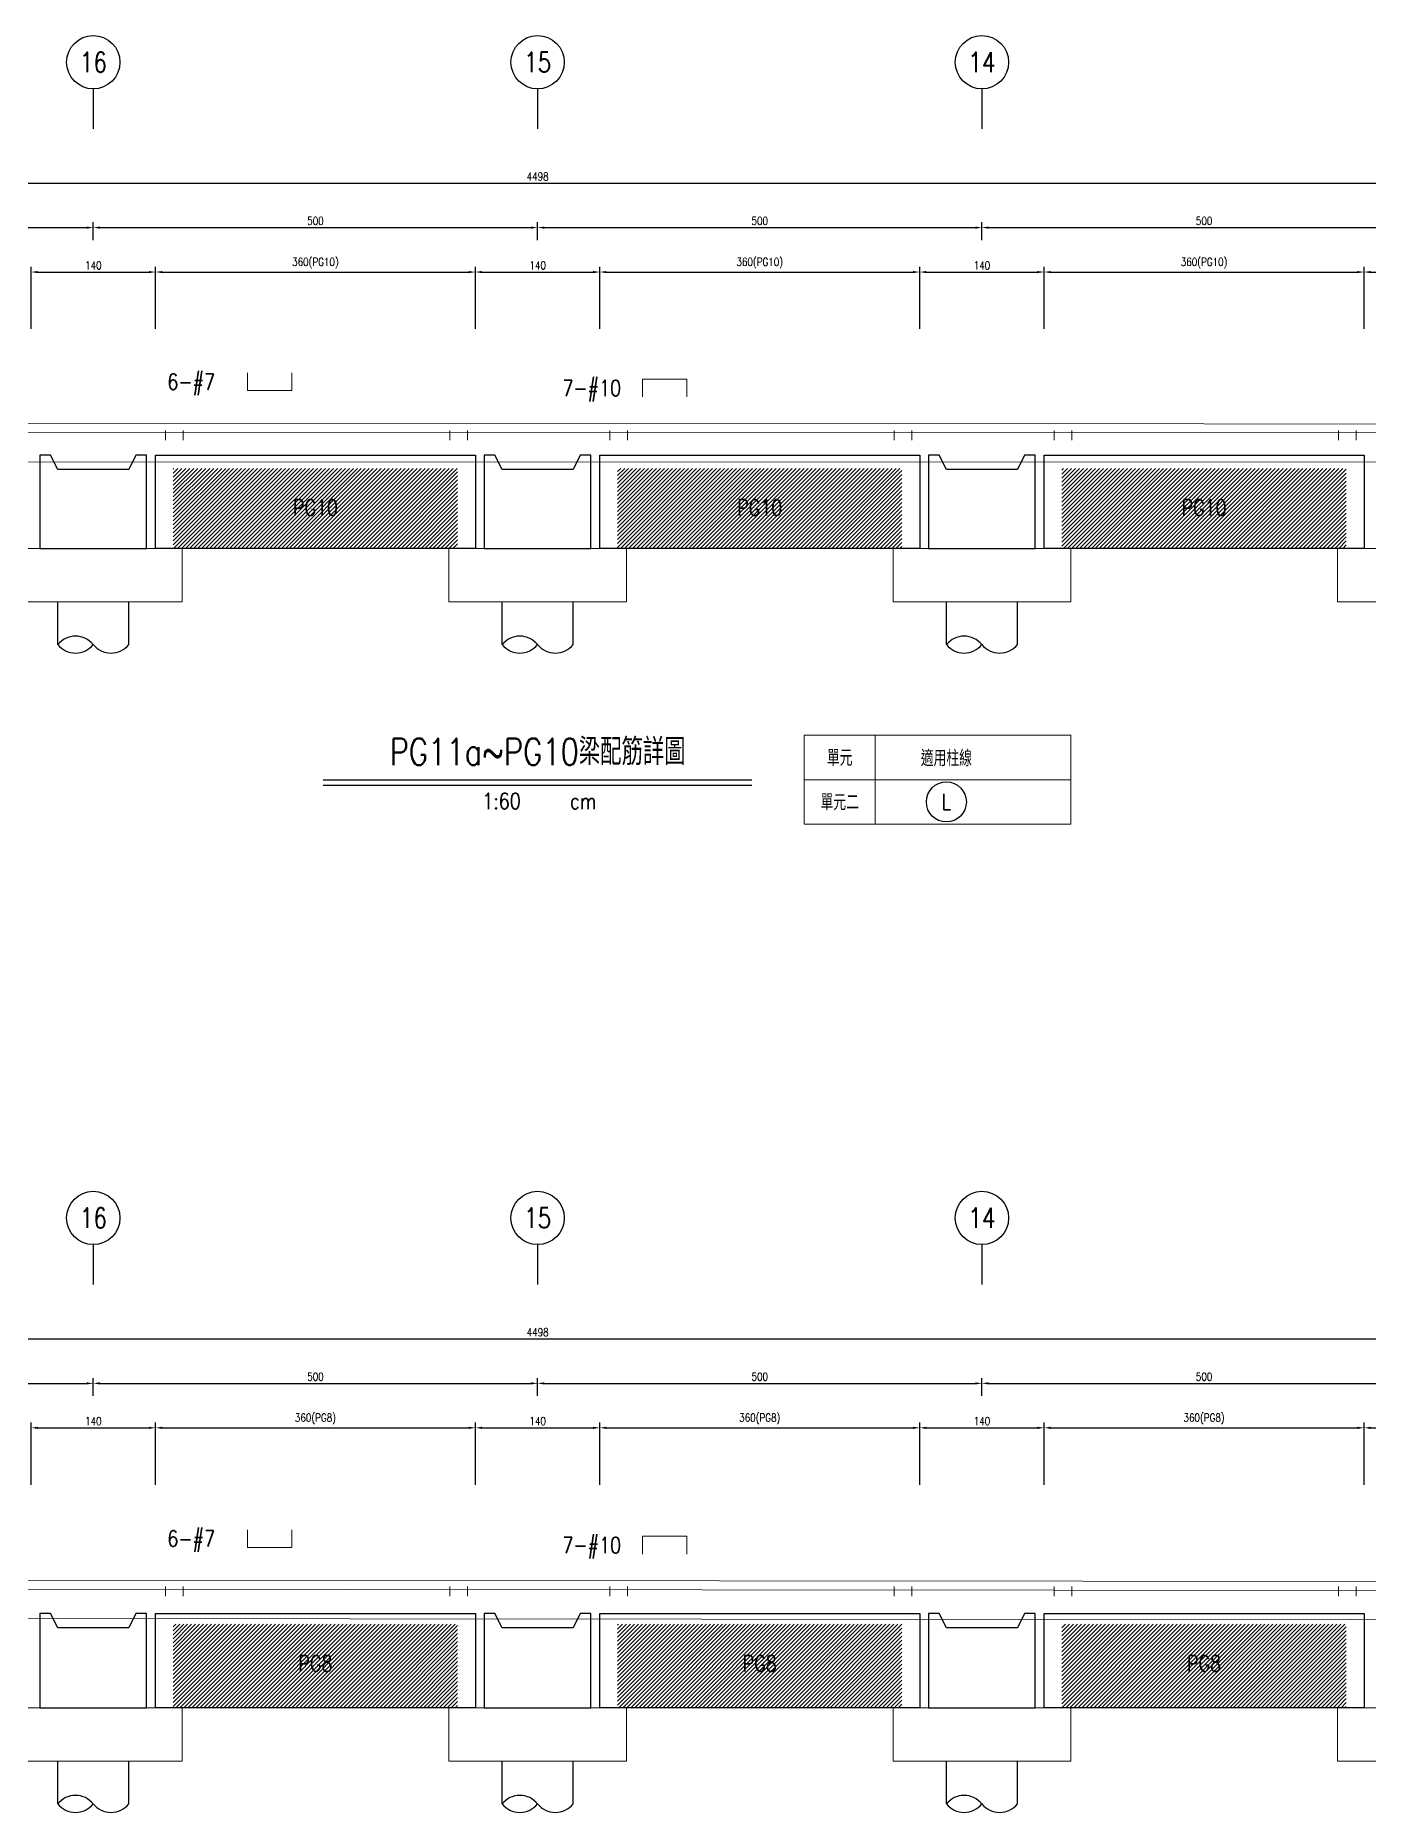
# Model space of a CAD drawing. Extents: x -4754 to 4976, y -23710 to 3841.
# Drawn here: x 1419 to 2919, y -7907 to -5909 of the extents above; entities that cross this region are included whole.
import ezdxf
from ezdxf.enums import TextEntityAlignment as Align

# ---------------------------------------------------------------- set-up
doc = ezdxf.new("R2010")
doc.units = 0
doc.header["$LTSCALE"] = 3
doc.layers.get('0').update_dxf_attribs({"linetype": 'CONTINUOUS'})
doc.layers.add('HB_0', color=7, linetype='CONTINUOUS', transparency=0.5)
for name, color, linetype in [('HB_DIM', 1, 'CONTINUOUS'), ('HB_SYMBOLS', 7, 'CONTINUOUS'), ('HB_TXT_CTEXT', 2, 'CONTINUOUS'), ('鋼筋', 3, 'CONTINUOUS')]:
    doc.layers.add(name, color=color, linetype=linetype)
doc.styles.get("Standard").update_dxf_attribs({"font": 'ROMANS.shx', "width": 0.8, "bigfont": 'chineset.shx'})
doc.dimstyles.new('30', dxfattribs={"dimscale": 3, "dimtxt": 3, "dimasz": 2.5, "dimexe": 2, "dimexo": 2, "dimgap": 1, "dimtad": 1, "dimdsep": 46, "dimtxsty": 'Standard', "dimcen": 0, "dimclrd": 256, "dimclre": 256, "dimclrt": 2, "dimadec": 0, "dimazin": 0, "dimtfac": 1, "dimtix": 1, "dimtmove": 2, "dimatfit": 3, "dimfxl": 1, "dimtolj": 1, "dimtzin": 0, "dimarcsym": 0})

# ---------------------------------------------------------------- blocks, each defined once
blk = doc.blocks.new('pile_vertical_with_pilecap')
at = {"linetype": 'Continuous'}
for p, q in [((-40, -48.1), (-40, 0)), ((-40, -48.1), (-40, 0)), ((40, -48.1), (40, 0)), ((40, -48.1), (40, 0))]:
    blk.add_line(p, q, dxfattribs=at)
for centre, start, end in [((-20, -64.1), 38.718, 141.282), ((-20, -64.1), 38.718, 141.282), ((-20, -32), 218.718, 321.282), ((-20, -32), 218.718, 321.282), ((20, -32), 218.718, 321.282), ((20, -32), 218.718, 321.282)]:
    blk.add_arc(centre, 25.6, start, end, dxfattribs=at)
blk = doc.blocks.new('line_guide')
at = {"color": 4, "linetype": 'Continuous'}
blk.add_line((0, 0), (0, -45), dxfattribs=at)
blk.add_circle((0, 30), 30, dxfattribs=at)
at = {"color": 4, "linetype": 'Continuous', "width": 0.8}
blk.add_attdef('A', text='', height=22.5, dxfattribs=at).set_placement((0, 30), align=Align.MIDDLE)
blk = doc.blocks.new('title_beam')
at = {"color": 3, "linetype": 'Continuous'}
blk.add_line((-241.2, 0), (241.2, 0), dxfattribs=at)
at = {"color": 1, "linetype": 'Continuous'}
blk.add_line((-241.2, -6), (241.2, -6), dxfattribs=at)
at = {"color": 3, "linetype": 'Continuous', "width": 0.8}
blk.add_attdef('TITLE', text='', height=30, dxfattribs=at).set_placement((0, 33), align=Align.MIDDLE)
at = {"linetype": 'Continuous', "width": 0.8}
blk.add_attdef('SCALE', text='', height=18, dxfattribs=at).set_placement((-40.6, -24), align=Align.MIDDLE)
blk.add_attdef('CM', (36.5, -33), '', height=18, dxfattribs=at)
blk = doc.blocks.new('line_tag')
at = {"layer": 'HB_SYMBOLS', "color": 4, "linetype": 'Continuous'}
blk.add_circle((0, 0), 22.5, dxfattribs=at)
at = {"color": 4, "linetype": 'Continuous', "width": 0.8}
blk.add_attdef('A', text='', height=18, dxfattribs=at).set_placement((0, 0), align=Align.MIDDLE)
blk = doc.blocks.new('*D70')
at = {"layer": 'HB_DIM', "linetype": 'Continuous', "lineweight": -2}
for p, q in [((1413.6, -6238.8), (1413.6, -6168.8)), ((1421.1, -6174.8), (1546.1, -6174.8)), ((1553.6, -6238.8), (1553.6, -6168.8))]:
    blk.add_line(p, q, dxfattribs=at)
at = {"layer": 'HB_DIM'}
for points in [[(1421.1, -6173.6), (1421.1, -6176.1), (1413.6, -6174.8)], [(1546.1, -6176.1), (1546.1, -6173.6), (1553.6, -6174.8)]]:
    blk.add_solid(points, dxfattribs=at)
at = {"layer": 'HB_DIM', "color": 2, "linetype": 'Continuous', "insert": (1483.6, -6167.3), "char_height": 9, "attachment_point": 5, "rotation": 0}
blk.add_mtext('\\A1;140', dxfattribs=at)
blk = doc.blocks.new('*D71')
at = {"layer": 'HB_DIM', "linetype": 'Continuous', "lineweight": -2}
for p, q in [((1553.6, -6238.8), (1553.6, -6168.8)), ((1561.1, -6174.8), (1906.1, -6174.8)), ((1913.6, -6238.8), (1913.6, -6168.8))]:
    blk.add_line(p, q, dxfattribs=at)
at = {"layer": 'HB_DIM'}
for points in [[(1561.1, -6173.6), (1561.1, -6176.1), (1553.6, -6174.8)], [(1906.1, -6176.1), (1906.1, -6173.6), (1913.6, -6174.8)]]:
    blk.add_solid(points, dxfattribs=at)
at = {"layer": 'HB_DIM', "color": 2, "linetype": 'Continuous', "insert": (1733.6, -6164.9), "char_height": 9, "attachment_point": 5, "rotation": 0}
blk.add_mtext('\\A1;360(PG10)', dxfattribs=at)
blk = doc.blocks.new('*D72')
at = {"layer": 'HB_DIM', "linetype": 'Continuous', "lineweight": -2}
for p, q in [((1913.6, -6238.8), (1913.6, -6168.8)), ((1921.1, -6174.8), (2046.1, -6174.8)), ((2053.6, -6238.8), (2053.6, -6168.8))]:
    blk.add_line(p, q, dxfattribs=at)
at = {"layer": 'HB_DIM'}
for points in [[(1921.1, -6173.6), (1921.1, -6176.1), (1913.6, -6174.8)], [(2046.1, -6176.1), (2046.1, -6173.6), (2053.6, -6174.8)]]:
    blk.add_solid(points, dxfattribs=at)
at = {"layer": 'HB_DIM', "color": 2, "linetype": 'Continuous', "insert": (1983.6, -6167.3), "char_height": 9, "attachment_point": 5, "rotation": 0}
blk.add_mtext('\\A1;140', dxfattribs=at)
blk = doc.blocks.new('*D73')
at = {"layer": 'HB_DIM', "linetype": 'Continuous', "lineweight": -2}
for p, q in [((2053.6, -6238.8), (2053.6, -6168.8)), ((2061.1, -6174.8), (2406.1, -6174.8)), ((2413.6, -6238.8), (2413.6, -6168.8))]:
    blk.add_line(p, q, dxfattribs=at)
at = {"layer": 'HB_DIM'}
for points in [[(2061.1, -6173.6), (2061.1, -6176.1), (2053.6, -6174.8)], [(2406.1, -6176.1), (2406.1, -6173.6), (2413.6, -6174.8)]]:
    blk.add_solid(points, dxfattribs=at)
at = {"layer": 'HB_DIM', "color": 2, "linetype": 'Continuous', "insert": (2233.6, -6164.9), "char_height": 9, "attachment_point": 5, "rotation": 0}
blk.add_mtext('\\A1;360(PG10)', dxfattribs=at)
blk = doc.blocks.new('*D74')
at = {"layer": 'HB_DIM', "linetype": 'Continuous', "lineweight": -2}
for p, q in [((2413.6, -6238.8), (2413.6, -6168.8)), ((2421.1, -6174.8), (2546.1, -6174.8)), ((2553.6, -6238.8), (2553.6, -6168.8))]:
    blk.add_line(p, q, dxfattribs=at)
at = {"layer": 'HB_DIM'}
for points in [[(2421.1, -6173.6), (2421.1, -6176.1), (2413.6, -6174.8)], [(2546.1, -6176.1), (2546.1, -6173.6), (2553.6, -6174.8)]]:
    blk.add_solid(points, dxfattribs=at)
at = {"layer": 'HB_DIM', "color": 2, "linetype": 'Continuous', "insert": (2483.6, -6167.3), "char_height": 9, "attachment_point": 5, "rotation": 0}
blk.add_mtext('\\A1;140', dxfattribs=at)
blk = doc.blocks.new('*D75')
at = {"layer": 'HB_DIM', "linetype": 'Continuous', "lineweight": -2}
for p, q in [((2553.6, -6238.8), (2553.6, -6168.8)), ((2561.1, -6174.8), (2906.1, -6174.8)), ((2913.6, -6238.8), (2913.6, -6168.8))]:
    blk.add_line(p, q, dxfattribs=at)
at = {"layer": 'HB_DIM'}
for points in [[(2561.1, -6173.6), (2561.1, -6176.1), (2553.6, -6174.8)], [(2906.1, -6176.1), (2906.1, -6173.6), (2913.6, -6174.8)]]:
    blk.add_solid(points, dxfattribs=at)
at = {"layer": 'HB_DIM', "color": 2, "linetype": 'Continuous', "insert": (2733.6, -6164.9), "char_height": 9, "attachment_point": 5, "rotation": 0}
blk.add_mtext('\\A1;360(PG10)', dxfattribs=at)
blk = doc.blocks.new('*D76')
at = {"layer": 'HB_DIM', "linetype": 'Continuous', "lineweight": -2}
for p, q in [((2913.6, -6238.8), (2913.6, -6168.8)), ((2921.1, -6174.8), (3046.1, -6174.8)), ((3053.6, -6238.8), (3053.6, -6168.8))]:
    blk.add_line(p, q, dxfattribs=at)
at = {"layer": 'HB_DIM'}
for points in [[(2921.1, -6173.6), (2921.1, -6176.1), (2913.6, -6174.8)], [(3046.1, -6176.1), (3046.1, -6173.6), (3053.6, -6174.8)]]:
    blk.add_solid(points, dxfattribs=at)
at = {"layer": 'HB_DIM', "color": 2, "linetype": 'Continuous', "insert": (2983.6, -6167.3), "char_height": 9, "attachment_point": 5, "rotation": 0}
blk.add_mtext('\\A1;140', dxfattribs=at)
blk = doc.blocks.new('*D84')
at = {"layer": 'HB_DIM', "linetype": 'Continuous', "lineweight": -2}
for p, q in [((-265.4, -6238.8), (-265.4, -6068.8)), ((-257.9, -6074.8), (4225.1, -6074.8)), ((4232.6, -6239.8), (4232.6, -6068.8))]:
    blk.add_line(p, q, dxfattribs=at)
at = {"layer": 'HB_DIM'}
for points in [[(-257.9, -6073.6), (-257.9, -6076.1), (-265.4, -6074.8)], [(4225.1, -6076.1), (4225.1, -6073.6), (4232.6, -6074.8)]]:
    blk.add_solid(points, dxfattribs=at)
at = {"layer": 'HB_DIM', "color": 2, "linetype": 'Continuous', "insert": (1983.6, -6067.3), "char_height": 9, "attachment_point": 5, "rotation": 0}
blk.add_mtext('\\A1;4498', dxfattribs=at)
blk = doc.blocks.new('*D88')
at = {"layer": 'HB_DIM', "linetype": 'Continuous', "lineweight": -2}
for p, q in [((983.6, -6138.8), (983.6, -6118.8)), ((991.1, -6124.8), (1476.1, -6124.8)), ((1483.6, -6138.8), (1483.6, -6118.8))]:
    blk.add_line(p, q, dxfattribs=at)
at = {"layer": 'HB_DIM'}
for points in [[(991.1, -6123.6), (991.1, -6126.1), (983.6, -6124.8)], [(1476.1, -6126.1), (1476.1, -6123.6), (1483.6, -6124.8)]]:
    blk.add_solid(points, dxfattribs=at)
at = {"layer": 'HB_DIM', "color": 2, "linetype": 'Continuous', "insert": (1233.6, -6117.3), "char_height": 9, "attachment_point": 5, "rotation": 0}
blk.add_mtext('\\A1;500', dxfattribs=at)
blk = doc.blocks.new('*D89')
at = {"layer": 'HB_DIM', "linetype": 'Continuous', "lineweight": -2}
for p, q in [((1483.6, -6138.8), (1483.6, -6118.8)), ((1491.1, -6124.8), (1976.1, -6124.8)), ((1983.6, -6138.8), (1983.6, -6118.8))]:
    blk.add_line(p, q, dxfattribs=at)
at = {"layer": 'HB_DIM'}
for points in [[(1491.1, -6123.6), (1491.1, -6126.1), (1483.6, -6124.8)], [(1976.1, -6126.1), (1976.1, -6123.6), (1983.6, -6124.8)]]:
    blk.add_solid(points, dxfattribs=at)
at = {"layer": 'HB_DIM', "color": 2, "linetype": 'Continuous', "insert": (1733.6, -6117.3), "char_height": 9, "attachment_point": 5, "rotation": 0}
blk.add_mtext('\\A1;500', dxfattribs=at)
blk = doc.blocks.new('*D90')
at = {"layer": 'HB_DIM', "linetype": 'Continuous', "lineweight": -2}
for p, q in [((1983.6, -6138.8), (1983.6, -6118.8)), ((1991.1, -6124.8), (2476.1, -6124.8)), ((2483.6, -6138.8), (2483.6, -6118.8))]:
    blk.add_line(p, q, dxfattribs=at)
at = {"layer": 'HB_DIM'}
for points in [[(1991.1, -6123.6), (1991.1, -6126.1), (1983.6, -6124.8)], [(2476.1, -6126.1), (2476.1, -6123.6), (2483.6, -6124.8)]]:
    blk.add_solid(points, dxfattribs=at)
at = {"layer": 'HB_DIM', "color": 2, "linetype": 'Continuous', "insert": (2233.6, -6117.3), "char_height": 9, "attachment_point": 5, "rotation": 0}
blk.add_mtext('\\A1;500', dxfattribs=at)
blk = doc.blocks.new('*D91')
at = {"layer": 'HB_DIM', "linetype": 'Continuous', "lineweight": -2}
for p, q in [((2483.6, -6138.8), (2483.6, -6118.8)), ((2491.1, -6124.8), (2976.1, -6124.8)), ((2983.6, -6138.8), (2983.6, -6118.8))]:
    blk.add_line(p, q, dxfattribs=at)
at = {"layer": 'HB_DIM'}
for points in [[(2491.1, -6123.6), (2491.1, -6126.1), (2483.6, -6124.8)], [(2976.1, -6126.1), (2976.1, -6123.6), (2983.6, -6124.8)]]:
    blk.add_solid(points, dxfattribs=at)
at = {"layer": 'HB_DIM', "color": 2, "linetype": 'Continuous', "insert": (2733.6, -6117.3), "char_height": 9, "attachment_point": 5, "rotation": 0}
blk.add_mtext('\\A1;500', dxfattribs=at)
blk = doc.blocks.new('*D103')
at = {"layer": 'HB_DIM', "linetype": 'Continuous', "lineweight": -2}
for p, q in [((1413.6, -7538.8), (1413.6, -7468.8)), ((1421.1, -7474.8), (1546.1, -7474.8)), ((1553.6, -7538.8), (1553.6, -7468.8))]:
    blk.add_line(p, q, dxfattribs=at)
at = {"layer": 'HB_DIM'}
for points in [[(1421.1, -7473.6), (1421.1, -7476.1), (1413.6, -7474.8)], [(1546.1, -7476.1), (1546.1, -7473.6), (1553.6, -7474.8)]]:
    blk.add_solid(points, dxfattribs=at)
at = {"layer": 'HB_DIM', "color": 2, "linetype": 'Continuous', "insert": (1483.6, -7467.3), "char_height": 9, "attachment_point": 5, "rotation": 0}
blk.add_mtext('\\A1;140', dxfattribs=at)
blk = doc.blocks.new('*D104')
at = {"layer": 'HB_DIM', "linetype": 'Continuous', "lineweight": -2}
for p, q in [((1553.6, -7538.8), (1553.6, -7468.8)), ((1561.1, -7474.8), (1906.1, -7474.8)), ((1913.6, -7538.8), (1913.6, -7468.8))]:
    blk.add_line(p, q, dxfattribs=at)
at = {"layer": 'HB_DIM'}
for points in [[(1561.1, -7473.6), (1561.1, -7476.1), (1553.6, -7474.8)], [(1906.1, -7476.1), (1906.1, -7473.6), (1913.6, -7474.8)]]:
    blk.add_solid(points, dxfattribs=at)
at = {"layer": 'HB_DIM', "color": 2, "linetype": 'Continuous', "insert": (1733.6, -7464.9), "char_height": 9, "attachment_point": 5, "rotation": 0}
blk.add_mtext('\\A1;360(PG8)', dxfattribs=at)
blk = doc.blocks.new('*D105')
at = {"layer": 'HB_DIM', "linetype": 'Continuous', "lineweight": -2}
for p, q in [((1913.6, -7538.8), (1913.6, -7468.8)), ((1921.1, -7474.8), (2046.1, -7474.8)), ((2053.6, -7538.8), (2053.6, -7468.8))]:
    blk.add_line(p, q, dxfattribs=at)
at = {"layer": 'HB_DIM'}
for points in [[(1921.1, -7473.6), (1921.1, -7476.1), (1913.6, -7474.8)], [(2046.1, -7476.1), (2046.1, -7473.6), (2053.6, -7474.8)]]:
    blk.add_solid(points, dxfattribs=at)
at = {"layer": 'HB_DIM', "color": 2, "linetype": 'Continuous', "insert": (1983.6, -7467.3), "char_height": 9, "attachment_point": 5, "rotation": 0}
blk.add_mtext('\\A1;140', dxfattribs=at)
blk = doc.blocks.new('*D106')
at = {"layer": 'HB_DIM', "linetype": 'Continuous', "lineweight": -2}
for p, q in [((2053.6, -7538.8), (2053.6, -7468.8)), ((2061.1, -7474.8), (2406.1, -7474.8)), ((2413.6, -7538.8), (2413.6, -7468.8))]:
    blk.add_line(p, q, dxfattribs=at)
at = {"layer": 'HB_DIM'}
for points in [[(2061.1, -7473.6), (2061.1, -7476.1), (2053.6, -7474.8)], [(2406.1, -7476.1), (2406.1, -7473.6), (2413.6, -7474.8)]]:
    blk.add_solid(points, dxfattribs=at)
at = {"layer": 'HB_DIM', "color": 2, "linetype": 'Continuous', "insert": (2233.6, -7464.9), "char_height": 9, "attachment_point": 5, "rotation": 0}
blk.add_mtext('\\A1;360(PG8)', dxfattribs=at)
blk = doc.blocks.new('*D107')
at = {"layer": 'HB_DIM', "linetype": 'Continuous', "lineweight": -2}
for p, q in [((2413.6, -7538.8), (2413.6, -7468.8)), ((2421.1, -7474.8), (2546.1, -7474.8)), ((2553.6, -7538.8), (2553.6, -7468.8))]:
    blk.add_line(p, q, dxfattribs=at)
at = {"layer": 'HB_DIM'}
for points in [[(2421.1, -7473.6), (2421.1, -7476.1), (2413.6, -7474.8)], [(2546.1, -7476.1), (2546.1, -7473.6), (2553.6, -7474.8)]]:
    blk.add_solid(points, dxfattribs=at)
at = {"layer": 'HB_DIM', "color": 2, "linetype": 'Continuous', "insert": (2483.6, -7467.3), "char_height": 9, "attachment_point": 5, "rotation": 0}
blk.add_mtext('\\A1;140', dxfattribs=at)
blk = doc.blocks.new('*D108')
at = {"layer": 'HB_DIM', "linetype": 'Continuous', "lineweight": -2}
for p, q in [((2553.6, -7538.8), (2553.6, -7468.8)), ((2561.1, -7474.8), (2906.1, -7474.8)), ((2913.6, -7538.8), (2913.6, -7468.8))]:
    blk.add_line(p, q, dxfattribs=at)
at = {"layer": 'HB_DIM'}
for points in [[(2561.1, -7473.6), (2561.1, -7476.1), (2553.6, -7474.8)], [(2906.1, -7476.1), (2906.1, -7473.6), (2913.6, -7474.8)]]:
    blk.add_solid(points, dxfattribs=at)
at = {"layer": 'HB_DIM', "color": 2, "linetype": 'Continuous', "insert": (2733.6, -7464.9), "char_height": 9, "attachment_point": 5, "rotation": 0}
blk.add_mtext('\\A1;360(PG8)', dxfattribs=at)
blk = doc.blocks.new('*D109')
at = {"layer": 'HB_DIM', "linetype": 'Continuous', "lineweight": -2}
for p, q in [((2913.6, -7538.8), (2913.6, -7468.8)), ((2921.1, -7474.8), (3046.1, -7474.8)), ((3053.6, -7538.8), (3053.6, -7468.8))]:
    blk.add_line(p, q, dxfattribs=at)
at = {"layer": 'HB_DIM'}
for points in [[(2921.1, -7473.6), (2921.1, -7476.1), (2913.6, -7474.8)], [(3046.1, -7476.1), (3046.1, -7473.6), (3053.6, -7474.8)]]:
    blk.add_solid(points, dxfattribs=at)
at = {"layer": 'HB_DIM', "color": 2, "linetype": 'Continuous', "insert": (2983.6, -7467.3), "char_height": 9, "attachment_point": 5, "rotation": 0}
blk.add_mtext('\\A1;140', dxfattribs=at)
blk = doc.blocks.new('*D117')
at = {"layer": 'HB_DIM', "linetype": 'Continuous', "lineweight": -2}
for p, q in [((-265.4, -7538.8), (-265.4, -7368.8)), ((-257.9, -7374.8), (4225.1, -7374.8)), ((4232.6, -7542.8), (4232.6, -7368.8))]:
    blk.add_line(p, q, dxfattribs=at)
at = {"layer": 'HB_DIM'}
for points in [[(-257.9, -7373.6), (-257.9, -7376.1), (-265.4, -7374.8)], [(4225.1, -7376.1), (4225.1, -7373.6), (4232.6, -7374.8)]]:
    blk.add_solid(points, dxfattribs=at)
at = {"layer": 'HB_DIM', "color": 2, "linetype": 'Continuous', "insert": (1983.6, -7367.3), "char_height": 9, "attachment_point": 5, "rotation": 0}
blk.add_mtext('\\A1;4498', dxfattribs=at)
blk = doc.blocks.new('*D121')
at = {"layer": 'HB_DIM', "linetype": 'Continuous', "lineweight": -2}
for p, q in [((983.6, -7438.8), (983.6, -7418.8)), ((991.1, -7424.8), (1476.1, -7424.8)), ((1483.6, -7438.8), (1483.6, -7418.8))]:
    blk.add_line(p, q, dxfattribs=at)
at = {"layer": 'HB_DIM'}
for points in [[(991.1, -7423.6), (991.1, -7426.1), (983.6, -7424.8)], [(1476.1, -7426.1), (1476.1, -7423.6), (1483.6, -7424.8)]]:
    blk.add_solid(points, dxfattribs=at)
at = {"layer": 'HB_DIM', "color": 2, "linetype": 'Continuous', "insert": (1233.6, -7417.3), "char_height": 9, "attachment_point": 5, "rotation": 0}
blk.add_mtext('\\A1;500', dxfattribs=at)
blk = doc.blocks.new('*D122')
at = {"layer": 'HB_DIM', "linetype": 'Continuous', "lineweight": -2}
for p, q in [((1483.6, -7438.8), (1483.6, -7418.8)), ((1491.1, -7424.8), (1976.1, -7424.8)), ((1983.6, -7438.8), (1983.6, -7418.8))]:
    blk.add_line(p, q, dxfattribs=at)
at = {"layer": 'HB_DIM'}
for points in [[(1491.1, -7423.6), (1491.1, -7426.1), (1483.6, -7424.8)], [(1976.1, -7426.1), (1976.1, -7423.6), (1983.6, -7424.8)]]:
    blk.add_solid(points, dxfattribs=at)
at = {"layer": 'HB_DIM', "color": 2, "linetype": 'Continuous', "insert": (1733.6, -7417.3), "char_height": 9, "attachment_point": 5, "rotation": 0}
blk.add_mtext('\\A1;500', dxfattribs=at)
blk = doc.blocks.new('*D123')
at = {"layer": 'HB_DIM', "linetype": 'Continuous', "lineweight": -2}
for p, q in [((1983.6, -7438.8), (1983.6, -7418.8)), ((1991.1, -7424.8), (2476.1, -7424.8)), ((2483.6, -7438.8), (2483.6, -7418.8))]:
    blk.add_line(p, q, dxfattribs=at)
at = {"layer": 'HB_DIM'}
for points in [[(1991.1, -7423.6), (1991.1, -7426.1), (1983.6, -7424.8)], [(2476.1, -7426.1), (2476.1, -7423.6), (2483.6, -7424.8)]]:
    blk.add_solid(points, dxfattribs=at)
at = {"layer": 'HB_DIM', "color": 2, "linetype": 'Continuous', "insert": (2233.6, -7417.3), "char_height": 9, "attachment_point": 5, "rotation": 0}
blk.add_mtext('\\A1;500', dxfattribs=at)
blk = doc.blocks.new('*D124')
at = {"layer": 'HB_DIM', "linetype": 'Continuous', "lineweight": -2}
for p, q in [((2483.6, -7438.8), (2483.6, -7418.8)), ((2491.1, -7424.8), (2976.1, -7424.8)), ((2983.6, -7438.8), (2983.6, -7418.8))]:
    blk.add_line(p, q, dxfattribs=at)
at = {"layer": 'HB_DIM'}
for points in [[(2491.1, -7423.6), (2491.1, -7426.1), (2483.6, -7424.8)], [(2976.1, -7426.1), (2976.1, -7423.6), (2983.6, -7424.8)]]:
    blk.add_solid(points, dxfattribs=at)
at = {"layer": 'HB_DIM', "color": 2, "linetype": 'Continuous', "insert": (2733.6, -7417.3), "char_height": 9, "attachment_point": 5, "rotation": 0}
blk.add_mtext('\\A1;500', dxfattribs=at)

msp = doc.modelspace()

# ---------------------------------------------------------------- hatches: boundary and pattern name
at = {"layer": 'HB_0', "linetype": 'Continuous'}
h = msp.add_hatch(dxfattribs=at)
h.set_pattern_fill('ANSI31', color=256, style=0)
h.paths.add_polyline_path([(1573.573, -6395.802), (1893.573, -6395.802), (1893.573, -6485.802), (1573.573, -6485.802)], flags=17)
h = msp.add_hatch(dxfattribs=at)
h.set_pattern_fill('ANSI31', color=256, style=0)
h.paths.add_polyline_path([(2073.573, -6395.802), (2393.573, -6395.802), (2393.573, -6485.802), (2073.573, -6485.802)], flags=17)
h = msp.add_hatch(dxfattribs=at)
h.set_pattern_fill('ANSI31', color=256, style=0)
h.paths.add_polyline_path([(2573.573, -6395.802), (2893.573, -6395.802), (2893.573, -6485.802), (2573.573, -6485.802)], flags=17)
h = msp.add_hatch(dxfattribs=at)
h.set_pattern_fill('ANSI31', color=256, style=0)
h.paths.add_polyline_path([(1573.573, -7695.802), (1893.573, -7695.802), (1893.573, -7789.802), (1573.573, -7789.802)], flags=17)
h = msp.add_hatch(dxfattribs=at)
h.set_pattern_fill('ANSI31', color=256, style=0)
h.paths.add_polyline_path([(2073.573, -7695.802), (2393.573, -7695.802), (2393.573, -7789.802), (2073.573, -7789.802)], flags=17)
h = msp.add_hatch(dxfattribs=at)
h.set_pattern_fill('ANSI31', color=256, style=0)
h.paths.add_polyline_path([(2573.573, -7695.802), (2893.573, -7695.802), (2893.573, -7789.802), (2573.573, -7789.802)], flags=17)

# ---------------------------------------------------------------- linework, layer by layer
at = {"layer": 'HB_0', "lineweight": 5}
for points in [[(-265.427, -6485.802), (-265.427, -6344.802), (4232.573, -6345.802), (4232.573, -6485.802), (-265.427, -6485.802)], [(-265.427, -7789.802), (-265.427, -7644.802), (4232.573, -7648.802), (4232.573, -7789.802), (-265.427, -7789.802)]]:
    msp.add_lwpolyline(points, dxfattribs=at)
at = {"layer": 'HB_0', "color": 1, "linetype": 'Continuous'}
for points in [[(1543.573, -6485.802), (1543.573, -6380.802), (1531.573, -6380.802), (1523.573, -6396.802), (1443.573, -6396.802), (1435.573, -6380.802), (1423.573, -6380.802), (1423.573, -6485.802), (1543.573, -6485.802)], [(1553.573, -6380.802), (1573.573, -6380.802), (1893.573, -6380.802), (1913.573, -6380.802), (1913.573, -6485.802), (1893.573, -6485.802), (1573.573, -6485.802), (1553.573, -6485.802), (1553.573, -6380.802)], [(2043.573, -6485.802), (2043.573, -6380.802), (2031.573, -6380.802), (2023.573, -6396.802), (1943.573, -6396.802), (1935.573, -6380.802), (1923.573, -6380.802), (1923.573, -6485.802), (2043.573, -6485.802)], [(2053.573, -6380.802), (2073.573, -6380.802), (2393.573, -6380.802), (2413.573, -6380.802), (2413.573, -6485.802), (2393.573, -6485.802), (2073.573, -6485.802), (2053.573, -6485.802), (2053.573, -6380.802)], [(2543.573, -6485.802), (2543.573, -6380.802), (2531.573, -6380.802), (2523.573, -6396.802), (2443.573, -6396.802), (2435.573, -6380.802), (2423.573, -6380.802), (2423.573, -6485.802), (2543.573, -6485.802)], [(2553.573, -6380.802), (2573.573, -6380.802), (2893.573, -6380.802), (2913.573, -6380.802), (2913.573, -6485.802), (2893.573, -6485.802), (2573.573, -6485.802), (2553.573, -6485.802), (2553.573, -6380.802)], [(1543.573, -7789.802), (1543.573, -7683.802), (1531.573, -7683.802), (1523.573, -7699.802), (1443.573, -7699.802), (1435.573, -7683.802), (1423.573, -7683.802), (1423.573, -7789.802), (1543.573, -7789.802)], [(1553.573, -7683.802), (1573.573, -7683.802), (1893.573, -7683.802), (1913.573, -7683.802), (1913.573, -7789.802), (1893.573, -7789.802), (1573.573, -7789.802), (1553.573, -7789.802), (1553.573, -7683.802)], [(2043.573, -7789.802), (2043.573, -7683.802), (2031.573, -7683.802), (2023.573, -7699.802), (1943.573, -7699.802), (1935.573, -7683.802), (1923.573, -7683.802), (1923.573, -7789.802), (2043.573, -7789.802)], [(2053.573, -7683.802), (2073.573, -7683.802), (2393.573, -7683.802), (2413.573, -7683.802), (2413.573, -7789.802), (2393.573, -7789.802), (2073.573, -7789.802), (2053.573, -7789.802), (2053.573, -7683.802)], [(2543.573, -7789.802), (2543.573, -7683.802), (2531.573, -7683.802), (2523.573, -7699.802), (2443.573, -7699.802), (2435.573, -7683.802), (2423.573, -7683.802), (2423.573, -7789.802), (2543.573, -7789.802)], [(2553.573, -7683.802), (2573.573, -7683.802), (2893.573, -7683.802), (2913.573, -7683.802), (2913.573, -7789.802), (2893.573, -7789.802), (2573.573, -7789.802), (2553.573, -7789.802), (2553.573, -7683.802)]]:
    msp.add_lwpolyline(points, dxfattribs=at)
at = {"layer": 'HB_0', "lineweight": 5}
for points in [[(1383.573, -6545.802, -160), (1583.573, -6545.802, -160), (1583.573, -6485.802, -160), (1383.573, -6485.802, -160), (1383.573, -6545.802, -160)], [(1883.573, -6545.802, -160), (2083.573, -6545.802, -160), (2083.573, -6485.802, -160), (1883.573, -6485.802, -160), (1883.573, -6545.802, -160)], [(2383.573, -6545.802, -160), (2583.573, -6545.802, -160), (2583.573, -6485.802, -160), (2383.573, -6485.802, -160), (2383.573, -6545.802, -160)], [(2883.573, -6545.802, -160), (3083.573, -6545.802, -160), (3083.573, -6485.802, -160), (2883.573, -6485.802, -160), (2883.573, -6545.802, -160)], [(1383.573, -7849.802, -325), (1583.573, -7849.802, -325), (1583.573, -7789.802, -325), (1383.573, -7789.802, -325), (1383.573, -7849.802, -325)], [(1883.573, -7849.802, -325), (2083.573, -7849.802, -325), (2083.573, -7789.802, -325), (1883.573, -7789.802, -325), (1883.573, -7849.802, -325)], [(2383.573, -7849.802, -325), (2583.573, -7849.802, -325), (2583.573, -7789.802, -325), (2383.573, -7789.802, -325), (2383.573, -7849.802, -325)], [(2883.573, -7849.802, -325), (3083.573, -7849.802, -325), (3083.573, -7789.802, -325), (2883.573, -7789.802, -325), (2883.573, -7849.802, -325)]]:
    msp.add_polyline3d(points, dxfattribs=at)
at = {"layer": 'HB_DIM', "color": 1, "linetype": 'Continuous'}
for points in [[(1539.073, -6388.203, 0, 1.25, 0), (1539.073, -6373.203, 0, 0, 0), (1539.073, -6298.203, 0, 0, 0), (1557.073, -6298.203, 0, 0, 0)], [(1983.571, -6355.302, 0, 1.25, 0), (1983.571, -6340.302, 0, 0, 0), (1983.571, -6305.302, 0, 0, 0), (2001.571, -6305.302, 0, 0, 0)], [(1539.078, -7689.406, 0, 1.25, 0), (1539.078, -7674.406, 0, 0, 0), (1539.078, -7599.406, 0, 0, 0), (1557.078, -7599.406, 0, 0, 0)], [(1983.564, -7656.802, 0, 1.25, 0), (1983.564, -7641.802, 0, 0, 0), (1983.564, -7606.802, 0, 0, 0), (2001.564, -7606.802, 0, 0, 0)]]:
    msp.add_lwpolyline(points, format="xyseb", dxfattribs=at)
at = {"layer": 'HB_TXT_CTEXT', "color": 4, "lineweight": 5, "true_color": 0x00ffff}
for p, q in [((2363.573, -6695.802), (2363.573, -6795.802)), ((2283.573, -6745.802), (2583.573, -6745.802))]:
    msp.add_line(p, q, dxfattribs=at)
msp.add_lwpolyline([(2283.573, -6695.802), (2283.573, -6795.802), (2583.573, -6795.802), (2583.573, -6695.802), (2283.573, -6695.802)], dxfattribs=at)
at = {"layer": 'HB_TXT_CTEXT', "lineweight": 5}
for points in [[(1657.073, -6288.203, -37.62), (1657.073, -6308.203, -37.62), (1707.073, -6308.203, -37.62), (1707.073, -6288.203, -37.62)], [(2101.571, -6315.302, -37.12), (2101.571, -6295.302, -37.12), (2151.571, -6295.302, -37.12), (2151.571, -6315.302, -37.12)], [(1657.078, -7589.406, -37.62), (1657.078, -7609.406, -37.62), (1707.078, -7609.406, -37.62), (1707.078, -7589.406, -37.62)], [(2101.564, -7616.802, -37.12), (2101.564, -7596.802, -37.12), (2151.564, -7596.802, -37.12), (2151.564, -7616.802, -37.12)]]:
    msp.add_polyline3d(points, dxfattribs=at)
at = {"layer": '鋼筋', "lineweight": 5}
for p, q in [((-244.939, -6354.806, -37.12), (4212.081, -6355.797, -37.12)), ((-244.939, -6354.806, -24.747), (4212.081, -6355.797, -24.747)), ((-244.939, -6354.806, -12.373), (4212.081, -6355.797, -12.373)), ((-244.939, -6354.806), (4212.081, -6355.797)), ((-244.939, -6354.806, 12.373), (4212.081, -6355.797, 12.373)), ((-244.939, -6354.806, 24.747), (4212.081, -6355.797, 24.747)), ((-244.939, -6354.806, 37.12), (4212.081, -6355.797, 37.12)), ((1564.843, -6353.212, -36.23), (1564.843, -6353.212, 36.23)), ((1584.843, -6353.212, -36.23), (1584.843, -6353.212, 36.23)), ((1884.843, -6353.212, -36.23), (1884.843, -6353.212, 36.23)), ((1904.843, -6353.212, -36.23), (1904.843, -6353.212, 36.23)), ((2064.843, -6353.212, -36.23), (2064.843, -6353.212, 36.23)), ((2084.843, -6353.212, -36.23), (2084.843, -6353.212, 36.23)), ((2384.843, -6353.212, -36.23), (2384.843, -6353.212, 36.23)), ((2404.843, -6353.212, -36.23), (2404.843, -6353.212, 36.23)), ((2564.843, -6353.212, -36.23), (2564.843, -6353.212, 36.23)), ((2584.843, -6353.212, -36.23), (2584.843, -6353.212, 36.23)), ((2884.843, -6353.212, -36.23), (2884.843, -6353.212, 36.23)), ((2904.843, -6353.212, -36.23), (2904.843, -6353.212, 36.23)), ((1564.843, -6356.387, 39.405), (1564.843, -6364.007, 39.405)), ((1564.843, -6364.02, -33.087), (1564.843, -6358.632, -38.475)), ((1584.843, -6356.387, 39.405), (1584.843, -6364.007, 39.405)), ((1584.843, -6364.02, -33.087), (1584.843, -6358.632, -38.475)), ((1884.843, -6356.387, 39.405), (1884.843, -6364.007, 39.405)), ((1884.843, -6364.02, -33.087), (1884.843, -6358.632, -38.475)), ((1904.843, -6356.387, 39.405), (1904.843, -6364.007, 39.405)), ((1904.843, -6364.02, -33.087), (1904.843, -6358.632, -38.475)), ((2064.843, -6356.387, 39.405), (2064.843, -6364.007, 39.405)), ((2064.843, -6364.02, -33.087), (2064.843, -6358.632, -38.475)), ((2084.843, -6356.387, 39.405), (2084.843, -6364.007, 39.405)), ((2084.843, -6364.02, -33.087), (2084.843, -6358.632, -38.475)), ((2384.843, -6356.387, 39.405), (2384.843, -6364.007, 39.405)), ((2384.843, -6364.02, -33.087), (2384.843, -6358.632, -38.475)), ((2404.843, -6356.387, 39.405), (2404.843, -6364.007, 39.405)), ((2404.843, -6364.02, -33.087), (2404.843, -6358.632, -38.475)), ((2564.843, -6356.387, 39.405), (2564.843, -6364.007, 39.405)), ((2564.843, -6364.02, -33.087), (2564.843, -6358.632, -38.475)), ((2584.843, -6356.387, 39.405), (2584.843, -6364.007, 39.405)), ((2584.843, -6364.02, -33.087), (2584.843, -6358.632, -38.475)), ((2884.843, -6356.387, 39.405), (2884.843, -6364.007, 39.405)), ((2884.843, -6364.02, -33.087), (2884.843, -6358.632, -38.475)), ((2904.843, -6356.387, 39.405), (2904.843, -6364.007, 39.405)), ((2904.843, -6364.02, -33.087), (2904.843, -6358.632, -38.475)), ((-238.935, -6387.807, -37.62), (4206.085, -6388.796, -37.62)), ((-238.935, -6387.807, -22.572), (4206.085, -6388.796, -22.572)), ((-238.935, -6387.807, -7.524), (4206.085, -6388.796, -7.524)), ((-238.935, -6387.807, 7.524), (4206.085, -6388.796, 7.524)), ((-238.935, -6387.807, 22.572), (4206.085, -6388.796, 22.572)), ((-238.935, -6387.807, 37.62), (4206.085, -6388.796, 37.62)), ((-244.946, -7654.82, -37.12), (4212.073, -7658.783, -37.12)), ((-244.946, -7654.82, -24.747), (4212.073, -7658.783, -24.747)), ((-244.946, -7654.82, -12.373), (4212.073, -7658.783, -12.373)), ((-244.946, -7654.82), (4212.073, -7658.783)), ((-244.946, -7654.82, 12.373), (4212.073, -7658.783, 12.373)), ((-244.946, -7654.82, 24.747), (4212.073, -7658.783, 24.747)), ((-244.946, -7654.82, 37.12), (4212.073, -7658.783, 37.12)), ((1564.843, -7653.372, -36.23), (1564.843, -7653.372, 36.23)), ((1584.843, -7653.372, -36.23), (1584.843, -7653.372, 36.23)), ((1884.843, -7653.372, -36.23), (1884.843, -7653.372, 36.23)), ((1904.843, -7653.372, -36.23), (1904.843, -7653.372, 36.23)), ((2064.843, -7653.372, -36.23), (2064.843, -7653.372, 36.23)), ((2084.843, -7653.372, -36.23), (2084.843, -7653.372, 36.23)), ((2384.843, -7653.372, -36.23), (2384.843, -7653.372, 36.23)), ((2404.843, -7653.372, -36.23), (2404.843, -7653.372, 36.23)), ((2564.843, -7653.372, -36.23), (2564.843, -7653.372, 36.23)), ((2584.843, -7653.372, -36.23), (2584.843, -7653.372, 36.23)), ((2884.843, -7653.372, -36.23), (2884.843, -7653.372, 36.23)), ((2904.843, -7653.372, -36.23), (2904.843, -7653.372, 36.23)), ((1564.843, -7656.547, 39.405), (1564.843, -7664.167, 39.405)), ((1564.843, -7664.18, -33.087), (1564.843, -7658.792, -38.475)), ((1584.843, -7656.547, 39.405), (1584.843, -7664.167, 39.405)), ((1584.843, -7664.18, -33.087), (1584.843, -7658.792, -38.475)), ((1884.843, -7656.547, 39.405), (1884.843, -7664.167, 39.405)), ((1884.843, -7664.18, -33.087), (1884.843, -7658.792, -38.475)), ((1904.843, -7656.547, 39.405), (1904.843, -7664.167, 39.405)), ((1904.843, -7664.18, -33.087), (1904.843, -7658.792, -38.475)), ((2064.843, -7656.547, 39.405), (2064.843, -7664.167, 39.405)), ((2064.843, -7664.18, -33.087), (2064.843, -7658.792, -38.475)), ((2084.843, -7656.547, 39.405), (2084.843, -7664.167, 39.405)), ((2084.843, -7664.18, -33.087), (2084.843, -7658.792, -38.475)), ((2384.843, -7656.547, 39.405), (2384.843, -7664.167, 39.405)), ((2384.843, -7664.18, -33.087), (2384.843, -7658.792, -38.475)), ((2404.843, -7656.547, 39.405), (2404.843, -7664.167, 39.405)), ((2404.843, -7664.18, -33.087), (2404.843, -7658.792, -38.475)), ((2564.843, -7656.547, 39.405), (2564.843, -7664.167, 39.405)), ((2564.843, -7664.18, -33.087), (2564.843, -7658.792, -38.475)), ((2584.843, -7656.547, 39.405), (2584.843, -7664.167, 39.405)), ((2584.843, -7664.18, -33.087), (2584.843, -7658.792, -38.475)), ((2884.843, -7656.547, 39.405), (2884.843, -7664.167, 39.405)), ((2884.843, -7664.18, -33.087), (2884.843, -7658.792, -38.475)), ((2904.843, -7656.547, 39.405), (2904.843, -7664.167, 39.405)), ((2904.843, -7664.18, -33.087), (2904.843, -7658.792, -38.475)), ((-238.93, -7687.825, -37.62), (4206.089, -7691.778, -37.62)), ((-238.93, -7687.825, -22.572), (4206.089, -7691.778, -22.572)), ((-238.93, -7687.825, -7.524), (4206.089, -7691.778, -7.524)), ((-238.93, -7687.825, 7.524), (4206.089, -7691.778, 7.524)), ((-238.93, -7687.825, 22.572), (4206.089, -7691.778, 22.572)), ((-238.93, -7687.825, 37.62), (4206.089, -7691.778, 37.62))]:
    msp.add_line(p, q, dxfattribs=at)
at = {"layer": '鋼筋', "lineweight": 5, "extrusion": (1, -3.67394e-16, 0)}
for centre in [(-6356.387, -36.23, 1564.843), (-6356.387, -36.23, 1584.843), (-6356.387, -36.23, 1884.843), (-6356.387, -36.23, 1904.843), (-6356.387, -36.23, 2064.843), (-6356.387, -36.23, 2084.843), (-6356.387, -36.23, 2384.843), (-6356.387, -36.23, 2404.843), (-6356.387, -36.23, 2564.843), (-6356.387, -36.23, 2584.843), (-6356.387, -36.23, 2884.843), (-6356.387, -36.23, 2904.843)]:
    msp.add_arc(centre, 3.175, 225, 0, dxfattribs=at)
at = {"layer": '鋼筋', "lineweight": 5, "extrusion": (1, -3.67394e-16, -5.36563e-37)}
for centre in [(-6356.387, 36.23, 1564.843), (-6356.387, 36.23, 1584.843), (-6356.387, 36.23, 1884.843), (-6356.387, 36.23, 1904.843), (-6356.387, 36.23, 2064.843), (-6356.387, 36.23, 2084.843), (-6356.387, 36.23, 2384.843), (-6356.387, 36.23, 2404.843), (-6356.387, 36.23, 2564.843), (-6356.387, 36.23, 2584.843), (-6356.387, 36.23, 2884.843), (-6356.387, 36.23, 2904.843)]:
    msp.add_arc(centre, 3.175, 0, 90, dxfattribs=at)
at = {"layer": '鋼筋', "lineweight": 5, "extrusion": (1, -3.67394e-16, -4.93038e-32)}
for centre in [(-7656.547, -36.23, 1564.843), (-7656.547, -36.23, 1584.843), (-7656.547, -36.23, 1884.843), (-7656.547, -36.23, 1904.843), (-7656.547, -36.23, 2064.843), (-7656.547, -36.23, 2084.843), (-7656.547, -36.23, 2384.843), (-7656.547, -36.23, 2404.843), (-7656.547, -36.23, 2564.843), (-7656.547, -36.23, 2584.843), (-7656.547, -36.23, 2884.843), (-7656.547, -36.23, 2904.843)]:
    msp.add_arc(centre, 3.175, 225, 0, dxfattribs=at)
at = {"layer": '鋼筋', "lineweight": 5, "extrusion": (1, -3.67394e-16, 2.4727e-36)}
for centre in [(-7656.547, 36.23, 1564.843), (-7656.547, 36.23, 1584.843), (-7656.547, 36.23, 1884.843), (-7656.547, 36.23, 1904.843), (-7656.547, 36.23, 2064.843), (-7656.547, 36.23, 2084.843), (-7656.547, 36.23, 2384.843), (-7656.547, 36.23, 2404.843), (-7656.547, 36.23, 2564.843), (-7656.547, 36.23, 2584.843), (-7656.547, 36.23, 2884.843), (-7656.547, 36.23, 2904.843)]:
    msp.add_arc(centre, 3.175, 0, 90, dxfattribs=at)

# ---------------------------------------------------------------- block references
at = {"layer": 'HB_0', "linetype": 'Continuous'}
for p, values in [((1483.573, -5968.802), {'A': '16'}), ((1983.573, -5968.802), {'A': '15'}), ((2483.573, -5968.802), {'A': '14'}), ((1483.573, -7268.802), {'A': '16'}), ((1983.573, -7268.802), {'A': '15'}), ((2483.573, -7268.802), {'A': '14'})]:
    msp.add_blockref('line_guide', p, dxfattribs=at).add_auto_attribs(values)
for p in [(1483.573, -6545.802, -160), (1983.573, -6545.802, -160), (2483.573, -6545.802, -160), (1483.573, -7849.802, -325), (1983.573, -7849.802, -325), (2483.573, -7849.802, -325)]:
    msp.add_blockref('pile_vertical_with_pilecap', p, dxfattribs=at)
at = {"layer": 'HB_TXT_CTEXT', "linetype": 'Continuous'}
for name, p, values in [('title_beam', (1983.573, -6745.802), {'TITLE': 'PG11a~PG10梁配筋詳圖', 'SCALE': '1:60', 'CM': 'cm'}), ('line_tag', (2443.573, -6770.802), {'A': 'L'})]:
    msp.add_blockref(name, p, dxfattribs=at).add_auto_attribs(values)

# ---------------------------------------------------------------- texts
at = {"layer": 'HB_TXT_CTEXT', "linetype": 'Continuous', "width": 0.8}
for s, p in [(' 6-#7', (1557.073, -6298.203, -37.62)), (' 7-#10', (2001.571, -6305.302, -37.12)), (' 6-#7', (1557.078, -7599.406, -37.62)), (' 7-#10', (2001.564, -7606.802, -37.12))]:
    msp.add_text(s, height=18, dxfattribs=at).set_placement(p, align=Align.MIDDLE_LEFT)
for s, p in [('PG10', (1733.573, -6439.802)), ('PG10', (2233.573, -6439.802)), ('PG10', (2733.573, -6439.802)), ('單元', (2323.573, -6720.802)), ('適用柱線', (2443.573, -6720.802)), ('單元二', (2323.573, -6770.802)), ('PG8', (1733.573, -7739.802)), ('PG8', (2233.573, -7739.802)), ('PG8', (2733.573, -7739.802))]:
    msp.add_text(s, height=18, dxfattribs=at).set_placement(p, align=Align.MIDDLE)

# ---------------------------------------------------------------- dimensions: what is measured, and where the dimension line sits
at = {"layer": 'HB_DIM', "linetype": 'Continuous'}
for base, p1, p2, picture, middle in [((4232.573, -6074.802), (-265.427, -6244.802), (4232.573, -6245.802), '*D84', (1983.573, -6067.302)), ((1483.573, -6124.802), (983.573, -6144.802, 1481), (1483.573, -6144.802, 981), '*D88', (1233.573, -6117.302)), ((1983.573, -6124.802), (1483.573, -6144.802, 981), (1983.573, -6144.802, 481), '*D89', (1733.573, -6117.302)), ((2483.573, -6124.802), (1983.573, -6144.802, 481), (2483.573, -6144.802, -19), '*D90', (2233.573, -6117.302)), ((2983.573, -6124.802), (2483.573, -6144.802, -19), (2983.573, -6144.802, -519), '*D91', (2733.573, -6117.302)), ((1553.573, -6174.802), (1413.573, -6244.802), (1553.573, -6244.802), '*D70', (1483.573, -6167.302)), ((2053.573, -6174.802), (1913.573, -6244.802), (2053.573, -6244.802), '*D72', (1983.573, -6167.302)), ((2553.573, -6174.802), (2413.573, -6244.802), (2553.573, -6244.802), '*D74', (2483.573, -6167.302)), ((3053.573, -6174.802), (2913.573, -6244.802), (3053.573, -6244.802), '*D76', (2983.573, -6167.302)), ((4232.573, -7374.802), (-265.427, -7544.802), (4232.573, -7548.802), '*D117', (1983.573, -7367.302)), ((1483.573, -7424.802), (983.573, -7444.802, 831), (1483.573, -7444.802, 331), '*D121', (1233.573, -7417.302)), ((1983.573, -7424.802), (1483.573, -7444.802, 331), (1983.573, -7444.802, -169), '*D122', (1733.573, -7417.302)), ((2483.573, -7424.802), (1983.573, -7444.802, -169), (2483.573, -7444.802, -669), '*D123', (2233.573, -7417.302)), ((2983.573, -7424.802), (2483.573, -7444.802, -669), (2983.573, -7444.802, -1169), '*D124', (2733.573, -7417.302)), ((1553.573, -7474.802), (1413.573, -7544.802), (1553.573, -7544.802), '*D103', (1483.573, -7467.302)), ((2053.573, -7474.802), (1913.573, -7544.802), (2053.573, -7544.802), '*D105', (1983.573, -7467.302)), ((2553.573, -7474.802), (2413.573, -7544.802), (2553.573, -7544.802), '*D107', (2483.573, -7467.302)), ((3053.573, -7474.802), (2913.573, -7544.802), (3053.573, -7544.802), '*D109', (2983.573, -7467.302))]:
    dim = msp.add_linear_dim(base=base, p1=p1, p2=p2, angle=0, dimstyle='30', override={"dimdec": 0, "dimpost": '<>'}, dxfattribs=at)
    dim.commit()
    dim.dimension.update_dxf_attribs({"geometry": picture, "text_midpoint": middle})
for base, p1, p2, text, picture, middle in [((1913.573, -6174.802), (1553.573, -6244.802), (1913.573, -6244.802), '<>(PG10)', '*D71', (1733.573, -6164.944)), ((2413.573, -6174.802), (2053.573, -6244.802), (2413.573, -6244.802), '<>(PG10)', '*D73', (2233.573, -6164.944)), ((2913.573, -6174.802), (2553.573, -6244.802), (2913.573, -6244.802), '<>(PG10)', '*D75', (2733.573, -6164.944)), ((1913.573, -7474.802), (1553.573, -7544.802), (1913.573, -7544.802), '<>(PG8)', '*D104', (1733.573, -7464.944)), ((2413.573, -7474.802), (2053.573, -7544.802), (2413.573, -7544.802), '<>(PG8)', '*D106', (2233.573, -7464.944)), ((2913.573, -7474.802), (2553.573, -7544.802), (2913.573, -7544.802), '<>(PG8)', '*D108', (2733.573, -7464.944))]:
    dim = msp.add_linear_dim(base=base, p1=p1, p2=p2, angle=0, text=text, dimstyle='30', override={"dimdec": 0, "dimpost": '<>'}, dxfattribs=at)
    dim.commit()
    dim.dimension.update_dxf_attribs({"geometry": picture, "text_midpoint": middle})

doc.saveas('drawing.dxf')
